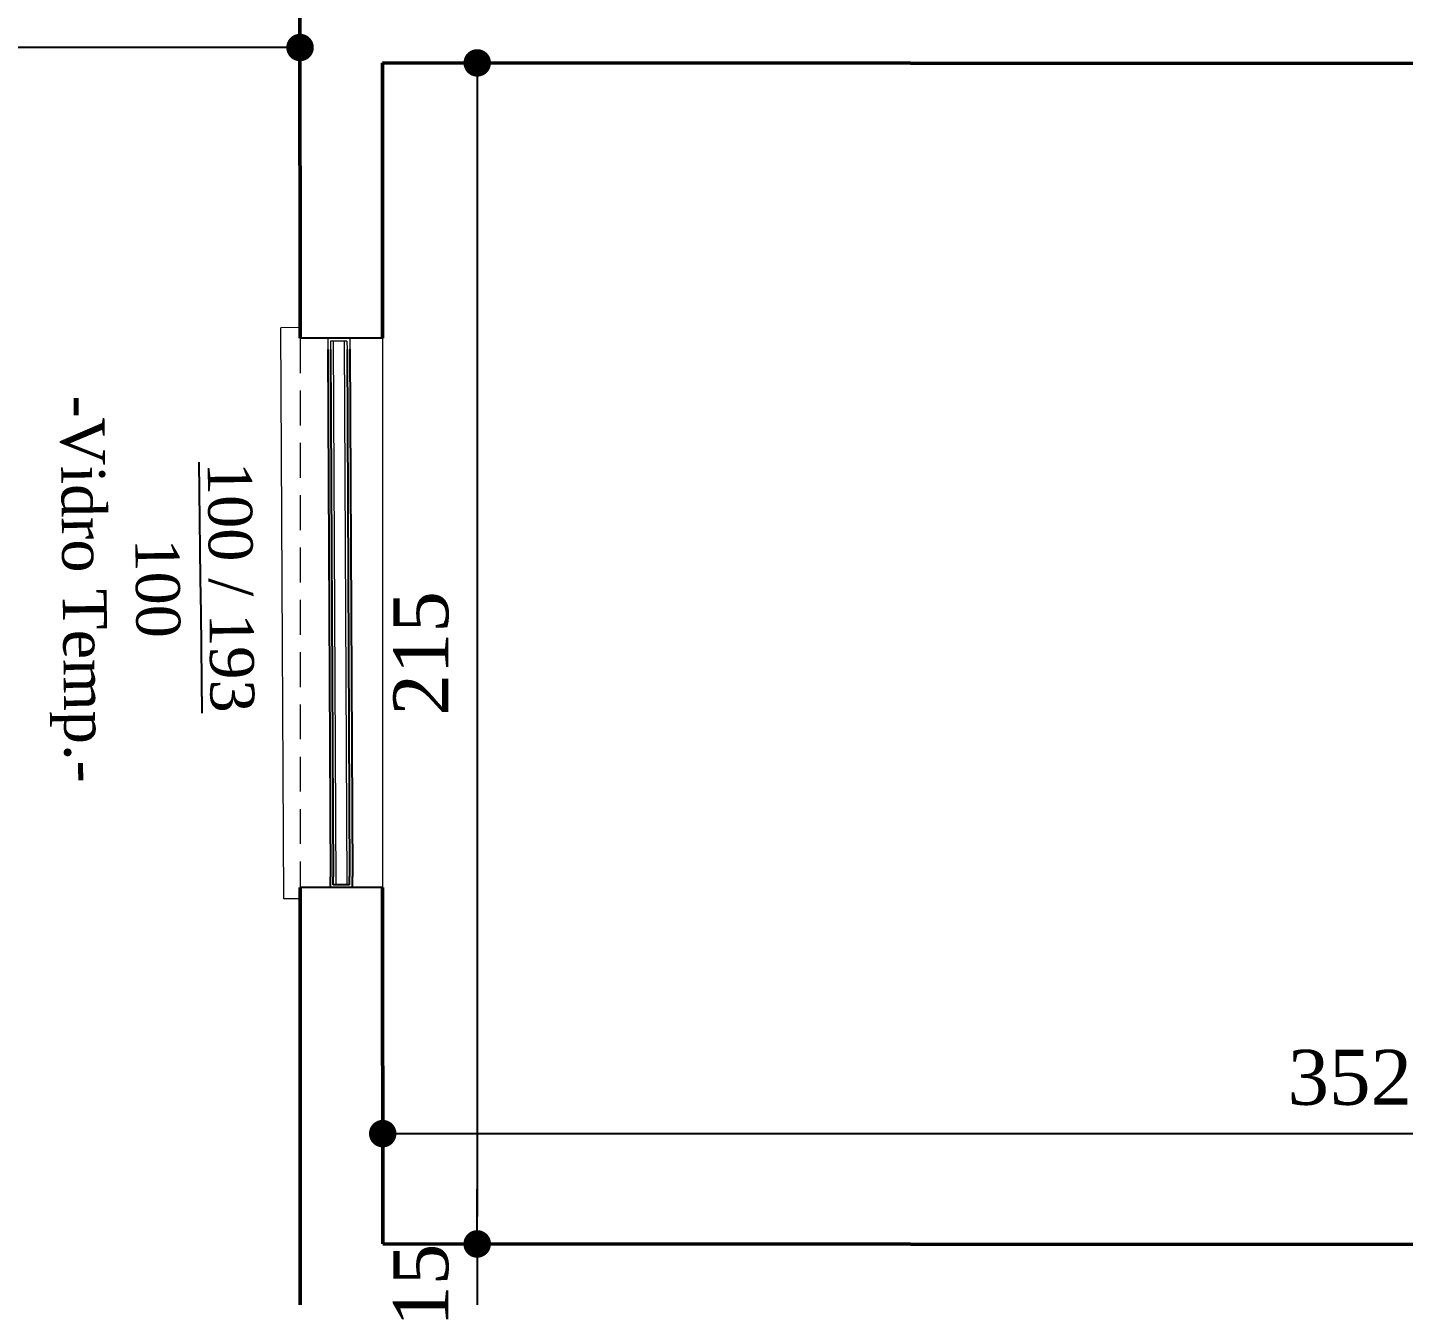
# Model space of a CAD drawing. Header units: centimetres. Extents: x -48696 to 156237, y -5617 to 29024.
# Drawn here: x -20663.5 to -20413, y 19359.6 to 19590.4 of the extents above; entities that cross this region are included whole.
import ezdxf

# ---------------------------------------------------------------- set-up
doc = ezdxf.new("R2010")
doc.units = ezdxf.units.CM
doc.linetypes.add('HIDDEN', pattern=[9.525, 6.35, -3.175])
doc.layers.add('A0 BV', color=7, linetype='Continuous', plot=False)
for name, color, linetype, lineweight in [('Hachura', 1, 'Continuous', 9), ('Parede Baixa', 5, 'Continuous', 50), ('Portas - Janelas', 2, 'Continuous', 20), ('Projeção Janela', 15, 'HIDDEN', 9)]:
    doc.layers.add(name, color=color, linetype=linetype, lineweight=lineweight)
for name, color, linetype in [('Hachuria - Moveis', 1, 'Continuous'), ('Piso', 55, 'Continuous'), ('Portas-Cotas', 2, 'Continuous')]:
    doc.layers.add(name, color=color, linetype=linetype)
doc.styles.add('Valéria', font='romantic.ttf', dxfattribs={"height": 10})
doc.dimstyles.new('Cota - 50', dxfattribs={"dimtxt": 10, "dimasz": 5, "dimexe": 10, "dimexo": 20, "dimgap": 5, "dimtad": 1, "dimtxsty": 'Valéria', "dimblk": 'DOT', "dimcen": 0, "dimclrd": 12, "dimclre": 12, "dimclrt": 2, "dimazin": 2, "dimtfac": 1, "dimtix": 1, "dimtmove": 0, "dimatfit": 3, "dimldrblk": 'DOT', "dimfxl": 1, "dimarcsym": 0})

# ---------------------------------------------------------------- blocks, each defined once
blk = doc.blocks.new('_Dot')
at = {"color": 0, "linetype": 'ByBlock', "lineweight": -2}
blk.add_line((-0.5, 0), (-1, 0), dxfattribs=at)
at = {"color": 0, "linetype": 'ByBlock', "const_width": 0.5}
blk.add_lwpolyline([(-0.25, 0, 1), (0.25, 0, 1)], format="xyb", close=True, dxfattribs=at)
blk = doc.blocks.new('*D919')
at = {"color": 12, "lineweight": -2, "transparency": 16777216}
for p, q in [((-18501.39, 19648.51), (-18437.79, 19513.11)), ((-20858.77, 18387.11), (-18446.57, 19520.03)), ((-20922.64, 18511.34), (-20859.05, 18375.93))]:
    blk.add_line(p, q, dxfattribs=at)
at = {"layer": 'Defpoints', "color": 0, "transparency": 16777216}
for p in [(-18509.89, 19666.62), (-18442.04, 19522.16), (-20931.14, 18529.44)]:
    blk.add_point(p, dxfattribs=at)
at = {"color": 12, "lineweight": -2, "transparency": 16777216, "xscale": 5, "yscale": 5, "zscale": 5}
for p, rotation in [((-18442.04, 19522.16), 25.15779224117076), ((-20863.3, 18384.98), 205.1577922411708)]:
    blk.add_blockref('_Dot', p, dxfattribs=dict(at, rotation=rotation))
at = {"color": 2, "transparency": 16777216, "insert": (-19657, 18962.8), "char_height": 10, "attachment_point": 5, "rotation": 25.1578, "style": 'Valéria'}
blk.add_mtext('2675', dxfattribs=at)
blk = doc.blocks.new('*D979')
at = {"color": 12, "lineweight": -2, "transparency": 16777216}
for p, q in [((-20598.82, 19388.96), (-20598.82, 19399.05)), ((-20246.82, 19388.96), (-20246.82, 19399.05)), ((-20593.82, 19389.05), (-20251.82, 19389.05))]:
    blk.add_line(p, q, dxfattribs=at)
at = {"layer": 'Defpoints', "color": 0, "transparency": 16777216}
for p in [(-20246.82, 19389.05), (-20598.82, 19368.96), (-20246.82, 19368.96)]:
    blk.add_point(p, dxfattribs=at)
at = {"color": 12, "lineweight": -2, "transparency": 16777216, "xscale": 5, "yscale": 5, "zscale": 5, "rotation": 180}
blk.add_blockref('_Dot', (-20598.82, 19389.05), dxfattribs=at)
at = {"color": 12, "lineweight": -2, "transparency": 16777216, "xscale": 5, "yscale": 5, "zscale": 5}
blk.add_blockref('_Dot', (-20246.82, 19389.05), dxfattribs=at)
at = {"color": 2, "transparency": 16777216, "insert": (-20422.82, 19399.24), "char_height": 10, "attachment_point": 5, "style": 'Valéria'}
blk.add_mtext('352', dxfattribs=at)
blk = doc.blocks.new('*D1018')
at = {"color": 12, "lineweight": -2, "transparency": 16777216}
for p, q in [((-20932.87, 19586.43), (-20932.87, 19576.78)), ((-20618.87, 19586.78), (-20927.87, 19586.78)), ((-20613.87, 19586.9), (-20613.87, 19576.78))]:
    blk.add_line(p, q, dxfattribs=at)
at = {"layer": 'Defpoints', "color": 0, "transparency": 16777216}
for p in [(-20932.87, 19606.43), (-20613.87, 19606.9), (-20932.87, 19586.78)]:
    blk.add_point(p, dxfattribs=at)
at = {"color": 12, "lineweight": -2, "transparency": 16777216, "xscale": 5, "yscale": 5, "zscale": 5, "rotation": 180}
blk.add_blockref('_Dot', (-20932.87, 19586.78), dxfattribs=at)
at = {"color": 12, "lineweight": -2, "transparency": 16777216, "xscale": 5, "yscale": 5, "zscale": 5}
blk.add_blockref('_Dot', (-20613.87, 19586.78), dxfattribs=at)
at = {"color": 2, "transparency": 16777216, "insert": (-20773.37, 19596.94), "char_height": 10, "attachment_point": 5, "style": 'Valéria'}
blk.add_mtext('319', dxfattribs=at)
blk = doc.blocks.new('*D1020')
at = {"color": 12, "lineweight": -2, "transparency": 16777216}
for p, q in [((-20581.64, 19373.96), (-20581.64, 19378.96)), ((-20581.64, 19368.96), (-20581.64, 19353.96)), ((-20578.82, 19368.96), (-20571.64, 19368.96)), ((-20578.82, 19353.96), (-20571.64, 19353.96)), ((-20581.64, 19348.96), (-20581.64, 19343.96))]:
    blk.add_line(p, q, dxfattribs=at)
at = {"layer": 'Defpoints', "color": 0, "transparency": 16777216}
for p in [(-20598.82, 19368.96), (-20598.82, 19353.96), (-20581.64, 19353.96)]:
    blk.add_point(p, dxfattribs=at)
at = {"color": 12, "lineweight": -2, "transparency": 16777216, "xscale": 5, "yscale": 5, "zscale": 5}
for p, rotation in [((-20581.64, 19368.96), 270), ((-20581.64, 19353.96), 90)]:
    blk.add_blockref('_Dot', p, dxfattribs=dict(at, rotation=rotation))
at = {"color": 2, "transparency": 16777216, "insert": (-20591.83, 19361.46), "char_height": 10, "attachment_point": 5, "rotation": 90, "style": 'Valéria'}
blk.add_mtext('15', dxfattribs=at)
blk = doc.blocks.new('*D1185')
at = {"layer": 'A0 BV', "color": 12, "lineweight": -2, "transparency": 16777216}
for p, q in [((-20578.7, 19583.98), (-20571.62, 19583.98)), ((-20581.62, 19578.98), (-20581.62, 19373.98)), ((-20578.7, 19368.98), (-20571.62, 19368.98))]:
    blk.add_line(p, q, dxfattribs=at)
at = {"layer": 'Defpoints', "color": 0, "transparency": 16777216}
for p in [(-20598.7, 19583.98), (-20598.7, 19368.98), (-20581.62, 19368.98)]:
    blk.add_point(p, dxfattribs=at)
at = {"layer": 'A0 BV', "color": 12, "lineweight": -2, "transparency": 16777216, "xscale": 5, "yscale": 5, "zscale": 5}
for p, rotation in [((-20581.62, 19583.98), 90), ((-20581.62, 19368.98), 270)]:
    blk.add_blockref('_Dot', p, dxfattribs=dict(at, rotation=rotation))
at = {"layer": 'A0 BV', "color": 2, "transparency": 16777216, "insert": (-20591.82, 19476.48), "char_height": 10, "attachment_point": 5, "rotation": 90, "style": 'Valéria'}
blk.add_mtext('215', dxfattribs=at)

msp = doc.modelspace()

# ---------------------------------------------------------------- linework, layer by layer
at = {"color": 5}
for p, q in [((-20598.85577, 19533.86345), (-20613.86911, 19533.86345)), ((-20598.83521, 19433.86345), (-20613.86911, 19433.86345))]:
    msp.add_line(p, q, dxfattribs=at)
at = {"layer": 'Hachura'}
for p, q in [((-20608.82944, 19533.8614), (-20608.81933, 19531.81531)), ((-20605.32678, 19533.33259), (-20608.32674, 19533.31776)), ((-20608.32674, 19533.31776), (-20608.31933, 19531.81778)), ((-20607.82675, 19533.32023), (-20607.33757, 19434.32144)), ((-20605.82677, 19533.33012), (-20605.3376, 19434.33132)), ((-20605.32678, 19533.33259), (-20605.31937, 19531.8326)), ((-20604.82939, 19533.86222), (-20604.81937, 19531.83508))]:
    msp.add_line(p, q, dxfattribs=at)
at = {"layer": 'Hachuria - Moveis'}
for p, q in [((-20608.33531, 19433.86149), (-20608.34497, 19435.81648)), ((-20607.83757, 19434.31897), (-20607.84498, 19435.81895)), ((-20604.8376, 19434.33379), (-20604.84502, 19435.83378)), ((-20604.33522, 19433.85177), (-20604.34502, 19435.83625)), ((-20604.8376, 19434.33379), (-20607.83757, 19434.31897))]:
    msp.add_line(p, q, dxfattribs=at)
at = {"layer": 'Parede Baixa'}
for p, q in [((-20613.86911, 19533.86345), (-20613.90557, 19773.4013)), ((-20598.87791, 19583.97756), (-20343.81966, 19583.8288)), ((-20598.86607, 19583.97756), (-20598.85577, 19533.86345)), ((-20613.83521, 19433.86345), (-20613.81874, 19353.77212)), ((-20598.83521, 19433.86345), (-20598.82186, 19368.9606)), ((-20598.82186, 19368.97168), (-20247.01387, 19368.76649))]:
    msp.add_line(p, q, dxfattribs=at)
at = {"layer": 'Piso'}
for p, q in [((-20608.81933, 19531.81531), (-20608.34497, 19435.81648)), ((-20608.31933, 19531.81778), (-20607.84498, 19435.81895)), ((-20605.31937, 19531.8326), (-20604.84502, 19435.83378)), ((-20604.81937, 19531.83508), (-20604.34502, 19435.83625))]:
    msp.add_line(p, q, dxfattribs=at)
at = {"layer": 'Portas - Janelas'}
for p, q in [((-20613.85616, 19535.79047), (-20617.33899, 19535.77326)), ((-20616.82511, 19431.77453), (-20617.33899, 19535.77326)), ((-20598.85577, 19533.86345), (-20598.83521, 19433.86345)), ((-20613.83478, 19431.78931), (-20616.82511, 19431.77453))]:
    msp.add_line(p, q, dxfattribs=at)
at = {"layer": 'Projeção Janela'}
msp.add_line((-20613.85577, 19533.86036), (-20613.83521, 19433.86036), dxfattribs=at)

# ---------------------------------------------------------------- texts
at = {"layer": 'Portas-Cotas', "insert": (-20623.32299, 19563.56189), "char_height": 8, "attachment_point": 1, "rotation": 270.6973117, "style": 'Valéria'}
msp.add_mtext_dynamic_manual_height_columns('\\pxqc;{\\L100 / 193\\P}100\\P-Vidro Temp.-', width=150, gutter_width=50, heights=[0], dxfattribs=at)

# ---------------------------------------------------------------- dimensions: what is measured, and where the dimension line sits
dim = msp.add_aligned_dim(p1=(-20931.144, 18529.44082), p2=(-18509.8918, 19666.61777), distance=-159.59861, dimstyle='Cota - 50')
dim.commit()
dim.dimension.update_dxf_attribs({"geometry": '*D919', "text_midpoint": (-19657.0034, 18962.7956)})
for base, p1, p2, picture, middle in [((-20932.87045, 19586.77748), (-20613.87079, 19606.89847), (-20932.87045, 19606.4334), '*D1018', (-20773.37062, 19596.9402)), ((-20246.82186, 19389.04502), (-20598.82186, 19368.9606), (-20246.82186, 19368.9606), '*D979', (-20422.82186, 19399.23733))]:
    dim = msp.add_linear_dim(base=base, p1=p1, p2=p2, dimstyle='Cota - 50')
    dim.commit()
    dim.dimension.update_dxf_attribs({"geometry": picture, "text_midpoint": middle})
dim = msp.add_linear_dim(base=(-20581.63595, 19353.9606), p1=(-20598.82186, 19368.9606), p2=(-20598.82186, 19353.9606), angle=270, dimstyle='Cota - 50')
dim.commit()
dim.dimension.update_dxf_attribs({"geometry": '*D1020', "text_midpoint": (-20591.82826, 19361.4606)})
at = {"layer": 'A0 BV'}
dim = msp.add_linear_dim(base=(-20581.62306, 19368.97746), p1=(-20598.69646, 19583.97746), p2=(-20598.69646, 19368.97746), angle=270, dimstyle='Cota - 50', dxfattribs=at)
dim.commit()
dim.dimension.update_dxf_attribs({"geometry": '*D1185', "text_midpoint": (-20591.81536, 19476.47746)})

doc.saveas('drawing.dxf')
